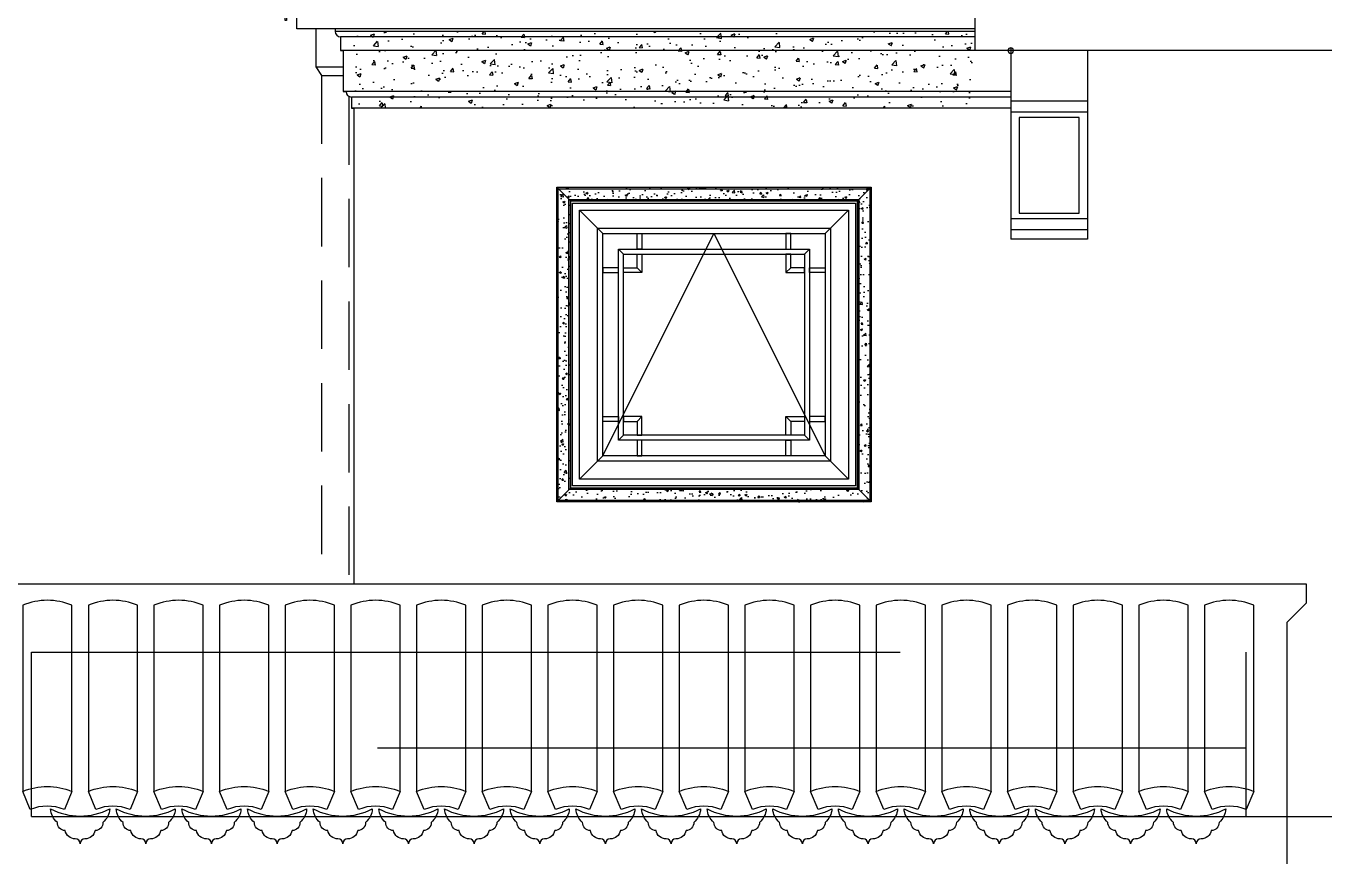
# Model space of a CAD drawing. Extents: x 296441 to 853063, y 459050 to 1117990.
# Drawn here: x 619609 to 624354, y 1002118 to 1005153 of the extents above; entities that cross this region are included whole.
import ezdxf

# ---------------------------------------------------------------- set-up
doc = ezdxf.new("R2010")
doc.units = 0
doc.header["$LTSCALE"] = 1000
for name, pattern in [('CENTER-1', [10, 6.25, -1.25, 1.25, -1.25]), ('CENTER2', [28.574999999999996, 19.05, -3.174999999999999, 3.174999999999999, -3.174999999999999]), ('E1-ELEV-N$0$B-ELEV-S-A1$0$HIDDEN2', [4.762499999999999, 3.175, -1.5875]), ('E1-ELEV-N$0$HIDDEN', [0.375, 0.25, -0.125]), ('E1-ELEV-N$0$LPC090090$0$HIDDEN2', [4.762499999999999, 3.175, -1.5875])]:
    doc.linetypes.add(name, pattern=pattern)
for name, color, linetype in [('E1-ELEV-N$0$A-ELEV-HEVY', 2, 'Continuous'), ('E1-ELEV-N$0$A-ELEV-MEDM', 4, 'Continuous'), ('E1-ELEV-N$0$A-ELEV-PFIX', 40, 'Continuous'), ('E1-ELEV-N$0$A-ELEV-THIN', 144, 'Continuous'), ('E1-ELEV-N$0$B-ELEV-S-A1$0$A-ELEV-HDDN', 161, 'E1-ELEV-N$0$B-ELEV-S-A1$0$HIDDEN2'), ('E1-ELEV-N$0$CT-01-E$0$A-ELEV-MEDM-HEVY', 2, 'Continuous'), ('E1-ELEV-N$0$CT-01-E$0$A-ELEV-THIN', 144, 'Continuous'), ('E1-ELEV-N$0$CT-01-E$0$G-XREF', 2, 'Continuous'), ('E1-ELEV-N$0$G-XREF', 2, 'Continuous'), ('E1-ELEV-N$0$LPC090090$0$A-ELEV-HDDN', 161, 'E1-ELEV-N$0$LPC090090$0$HIDDEN2'), ('G-GRID', 8, 'CENTER2'), ('G-XREF', 2, 'Continuous'), ('H1-ELEV-N$0$LPM310295$0$A-ELEV-HEVY', 2, 'Continuous'), ('H1-ELEV-N$0$LPM310295$0$A-ELEV-MEDM', 4, 'Continuous'), ('H1-ELEV-N$0$LPM310295$0$A-ELEV-THIN', 145, 'Continuous'), ('ZT1_通用--填充---PM、LM、DY、JD', 8, 'Continuous'), ('主框线', 4, 'Continuous'), ('分格线', 55, 'Continuous'), ('副框内口线', 6, 'Continuous'), ('花格栅', 6, 'Continuous'), ('铝合金花格条', 5, 'Continuous')]:
    doc.layers.add(name, color=color, linetype=linetype)
doc.layers.add('E1-ELEV-N$0$CT-01-E$0$A(750)$0$A-ANNO-NPLT', color=215, linetype='Continuous', plot=False)

# ---------------------------------------------------------------- blocks, each defined once
blk = doc.blocks.new('E1-ELEV-N$0$cdfh')
at = {"layer": 'E1-ELEV-N$0$A-ELEV-HEVY'}
for p, q in [((-656.7335614310578, 570.0000000000582), (-260.0000000000146, 570.0000000000582)), ((-656.7335614310578, 530.0000000000582), (-260.0000000000146, 530.0000000000582)), ((-656.7335614310578, 372.7569128684117), (-260.0000000001164, 372.7569128684117)), ((-656.7335614310578, 5.820766091346741e-11), (-140.0000000000146, 5.820766091346741e-11)), ((-656.7335614310578, -289.9999999998254), (-200.0000000000146, -289.9999999998254))]:
    blk.add_line(p, q, dxfattribs=at)
blk.add_lwpolyline([(-140.0000000000146, 5.820766091346741e-11), (0, 5.820766091346741e-11), (0, 125.0213311912376), (32.28701310115866, 108.2422535166261), (38.08273558376823, 30.00000000005821), (43.08273558376823, 30.00000000005821), (43.08273558376823, 113.9016275627655), (66, 158.0000000000582), (5.845869297118043, 190.0822030415875), (10.18125430739019, 198.4245348036638), (-43.15506547209225, 226.0804043189273), (-38.4093728463049, 235.2122674019192), (-91.74569262578734, 262.8681369171827), (-87, 272.0000000000582), (-140.5354164219461, 299.272759309446), (-136, 308.0000000000582), (-260.0000000000146, 372.9523809524835), (-260.0000000000146, 530.0000000000582), (-240.0000000000146, 530.0000000000582), (-240.0000000000146, 570.0000000000582), (-260.0000000000146, 570.0000000000582)], dxfattribs=at)
blk.add_lwpolyline([(-210, 1.746229827404022e-10), (-140.0000000000146, 1.746229827404022e-10), (-140.0000000000146, -9.999999999825377, -0.414213562373095), (-160.0000000000146, -29.99999999982538), (-160.0000000000146, -79.99999999982538), (-170.0000000000146, -79.99999999982538), (-170.0000000000146, -229.9999999998254), (-180.0000000000146, -229.9999999998254, -0.414213562373095), (-200.0000000000146, -249.9999999998254), (-200.0000000000146, -289.9999999998254), (-210, -289.9999999998254)], format="xyb", dxfattribs=at)
at = {"layer": 'E1-ELEV-N$0$A-ELEV-MEDM'}
blk.add_line((-656.7335614310578, -229.9999999998254), (-170.0000000000146, -229.9999999998254), dxfattribs=at)
at = {"layer": 'E1-ELEV-N$0$A-ELEV-THIN'}
for p, q in [((-656.7335614310578, -9.999999999825377), (-140.0000000000146, -9.999999999825377)), ((-656.7335614310578, -29.99999999994179), (-160, -29.99999999994179)), ((-656.7335614310578, -79.99999999982538), (-160.0000000000146, -79.99999999982538)), ((-656.7335614310578, -249.9999999998254), (-200.0000000000146, -249.9999999998254))]:
    blk.add_line(p, q, dxfattribs=at)
blk = doc.blocks.new('E1-ELEV-N$0$飞砖-E')
at = {"layer": 'E1-ELEV-N$0$A-ELEV-HEVY'}
blk.add_lwpolyline([(0, 0), (70, 0), (70, -70), (0, -140)], dxfattribs=at)
blk = doc.blocks.new('E1-ELEV-N$0$CT-01-E$0$DWD')
at = {"layer": 'E1-ELEV-N$0$CT-01-E$0$A(750)$0$A-ANNO-NPLT'}
for p, q in [((-10, 0), (10, 0)), ((0, 10), (0, -10))]:
    blk.add_line(p, q, dxfattribs=at)
blk.add_circle((0, 0), 10, dxfattribs=at)
blk = doc.blocks.new('E1-ELEV-N$0$CT-01-E')
at = {"layer": 'E1-ELEV-N$0$CT-01-E$0$A-ELEV-MEDM-HEVY'}
for p, q in [((-280, 0), (0, 0)), ((-280, 0), (-280, -690.0000000000437)), ((0, 0), (0, -690.0000000000437)), ((-280, -225.0000000000437), (0, -225.0000000000582)), ((-280, -615.0000000000728), (0, -615.0000000000728)), ((-280, -690.0000000000437), (0, -690.0000000000437))]:
    blk.add_line(p, q, dxfattribs=at)
at = {"layer": 'E1-ELEV-N$0$CT-01-E$0$A-ELEV-THIN', "ltscale": 0.1}
for p, q in [((-280, -185.0000000000728), (0, -185.0000000000873)), ((-280, -655.0000000000582), (0, -655.0000000000582))]:
    blk.add_line(p, q, dxfattribs=at)
blk.add_lwpolyline([(-250, -245.0000000000582), (-30, -245.0000000000582), (-30, -595.0000000000582), (-250, -595.0000000000582)], close=True, dxfattribs=at)
at = {"layer": 'E1-ELEV-N$0$CT-01-E$0$G-XREF'}
blk.add_blockref('E1-ELEV-N$0$CT-01-E$0$DWD', (0, 0), dxfattribs=at)
blk = doc.blocks.new('20200415103153')
at = {"color": 8}
for p, q in [((118.8000094052404, -118.8000094052404), (33.00000940542668, -33.00000940519385)), ((931.1999905947596, -118.8000094052404), (1016.999990595039, -33.00000940519385)), ((118.8000094052404, -931.1999905947596), (33.00000940542668, -1016.999990594806)), ((931.1999905947596, -931.1999905947596), (1016.999990595039, -1016.999990594806))]:
    blk.add_line(p, q, dxfattribs=at)
at = {"ltscale": 1000}
blk.add_lwpolyline([(0, -1050), (1050, -1050), (1050, 0), (0, 0)], close=True, dxfattribs=at)
blk.add_lwpolyline([(1016.999990595039, -1016.999990594806), (33.00000940542668, -1016.999990594806), (33.00000940542668, -33.00000940519385), (1016.999990595039, -33.00000940519385)], close=True)
at = {"color": 2, "ltscale": 250}
blk.add_lwpolyline([(931.1999905947596, -931.1999905947596), (118.8000094052404, -931.1999905947596), (118.8000094052404, -118.8000094052404), (931.1999905947596, -118.8000094052404)], close=True, dxfattribs=at)
at = {"ltscale": 1000}
blk.add_lwpolyline([(118.8000094052404, -931.1999905947596), (525, -118.8000094052404), (931.1999905947596, -931.1999905947596)], dxfattribs=at)
at = {"layer": '主框线'}
blk.add_lwpolyline([(1042, -1042), (8, -1042), (8, -8), (1042, -8)], close=True, dxfattribs=at)
at = {"layer": '副框内口线', "linetype": 'CENTER-1', "ltscale": 40}
blk.add_lwpolyline([(1050, -1050), (0, -1050), (0, 0), (1050, 0)], close=True, dxfattribs=at)
at = {"layer": '花格栅', "color": 6, "ltscale": 250}
blk.add_lwpolyline([(951.1999905947596, -951.1999905947596), (98.80000940524042, -951.1999905947596), (98.80000940524042, -98.80000940524042), (951.1999905947596, -98.80000940524042)], close=True, dxfattribs=at)
at = {"layer": '铝合金花格条'}
for points in [[(243.8000094075687, -118.8000094013987), (261.8000094075687, -118.8000094004674), (261.8000094103627, -175.8000094004674), (243.8000094103627, -175.8000094013987)], [(806.1999905924313, -118.8000094013987), (788.1999905924313, -118.8000094004674), (788.1999905896373, -175.8000094004674), (806.1999905896373, -175.8000094013987)], [(874.1999905915, -874.1999905947596), (175.8000094103627, -874.1999905947596), (175.8000094103627, -175.8000094055897), (874.1999905915, -175.8000094055897)], [(856.1999905915, -856.1999905947596), (193.8000094103627, -856.1999905947596), (193.8000094103627, -193.8000094055897), (856.1999905915, -193.8000094055897)], [(118.8000094061717, -243.8000094027957), (118.8000094052404, -261.8000094027957), (175.8000094052404, -261.8000094055897), (175.8000094061717, -243.8000094055897)], [(931.1999905938283, -243.8000094027957), (931.1999905947596, -261.8000094027957), (874.1999905947596, -261.8000094055897), (874.1999905938283, -243.8000094055897)], [(118.8000094061717, -806.1999905970879), (118.8000094052404, -788.1999905970879), (175.8000094052404, -788.1999905942939), (175.8000094061717, -806.1999905942939)], [(931.1999905938283, -806.1999905970879), (931.1999905947596, -788.1999905970879), (874.1999905947596, -788.1999905942939), (874.1999905938283, -806.1999905942939)], [(243.8000094075687, -931.1999905989505), (261.8000094075687, -931.1999905998819), (261.8000094103627, -874.1999905998819), (243.8000094103627, -874.1999905989505)], [(806.1999905924313, -931.1999905989505), (788.1999905924313, -931.1999905998819), (788.1999905896373, -874.1999905998819), (806.1999905896373, -874.1999905989505)]]:
    blk.add_lwpolyline(points, close=True, dxfattribs=at)
for points in [[(193.8000094103627, -193.8000094055897), (175.8000094103627, -175.8000094055897)], [(856.1999905915, -193.8000094055897), (874.1999905915, -175.8000094055897)], [(261.8000094094314, -261.8000094055897), (243.8000094094314, -243.8000094055897), (243.8000094094314, -193.8000094055897), (261.8000094094314, -193.8000094055897), (261.8000094094314, -261.8000094055897), (193.8000094094314, -261.8000094055897), (193.8000094094314, -243.8000094055897), (243.8000094094314, -243.8000094055897)], [(788.1999905905686, -261.8000094055897), (806.1999905905686, -243.8000094055897), (806.1999905905686, -193.8000094055897), (788.1999905905686, -193.8000094055897), (788.1999905905686, -261.8000094055897), (856.1999905905686, -261.8000094055897), (856.1999905905686, -243.8000094055897), (806.1999905905686, -243.8000094055897)], [(261.8000094094314, -788.1999905947596), (243.8000094094314, -806.1999905947596), (243.8000094094314, -856.1999905947596), (261.8000094094314, -856.1999905947596), (261.8000094094314, -788.1999905947596), (193.8000094094314, -788.1999905947596), (193.8000094094314, -806.1999905947596), (243.8000094094314, -806.1999905947596)], [(788.1999905905686, -788.1999905947596), (806.1999905905686, -806.1999905947596), (806.1999905905686, -856.1999905947596), (788.1999905905686, -856.1999905947596), (788.1999905905686, -788.1999905947596), (856.1999905905686, -788.1999905947596), (856.1999905905686, -806.1999905947596), (806.1999905905686, -806.1999905947596)]]:
    blk.add_lwpolyline(points, dxfattribs=at)
at = {"layer": '铝合金花格条', "elevation": -0.06302419923047158}
for points in [[(193.8000094103627, -856.1999905947596), (175.8000094103627, -874.1999905947596)], [(856.1999905915, -856.1999905947596), (874.1999905915, -874.1999905947596)]]:
    blk.add_lwpolyline(points, dxfattribs=at)
blk = doc.blocks.new('*U2413')
at = {"layer": 'ZT1_通用--填充---PM、LM、DY、JD', "ltscale": 1000}
h = blk.add_hatch(dxfattribs=at)
h.set_pattern_fill('混凝土', color=256, scale=10)
h.set_pattern_definition([(49.99999999999999, (349.9999981342349, -1100.000001866257), (71.72601826007535, -6.275213498259511), [7.5, -82.5]), (355, (349.9999981342349, -1100.000001866257), (-13.8751333613, 75.21921337000119), [6, -66]), (100.4514, (355.9771661342326, -1100.52293586625), (57.85093817140216, 68.94395420609536), [6.374019000000001, -70.1142112]), (46.18420000000002, (349.9999981342349, -1080.000001866257), (106.7241048625644, -16.55190143290181), [11.24999999999999, -123.7499999999999]), (96.6356, (358.8936726342305, -1081.379332566259), (93.46627055487033, 97.41178709004417), [9.561028799999999, -105.1713]), (351.1842, (349.9999981342349, -1080.000001866257), (93.46619451336272, 97.41186009253246), [9, -99]), (21, (359.9999981342349, -1085.000001866257), (59.69070521184616, -40.26188906653388), [7.5, -82.5]), (326.0000000000001, (359.9999981342349, -1085.000001866257), (24.33153319215817, 72.5150045046853), [6, -66]), (71.4514, (364.9742214342347, -1088.355162466254), (84.02226285814899, 32.25304967099524), [6.374019000000001, -70.1142112]), (37.50000000000001, (349.9999981342349, -1100.000001866257), (1.215985531729067, 33.28938538313115), [0, -65.19999999999999, 0, -67, 0, -66.25]), (7.499999999999999, (349.9999981342349, -1100.000001866257), (26.30695374421486, 39.44117118823603), [0, -38.2, 0, -63.7, 0, -25.25]), (327.5, (327.699998134232, -1100.000001866257), (53.3822436172409, -2.255487173437976), [0, -25, 0, -78, 0, -103.5]), (317.5, (317.699998134232, -1100.000001866257), (58.31861693423862, 10.01049823323177), [0, -32.5, 0, -51.8, 0, -73.5])])
h.paths.add_polyline_path([(-49.99999999980209, -1100.000001865543), (-50, 50), (1099.999998134503, 49.99999999928598), (1099.999998134468, -1100.000001866257), (724.9999981337693, -1100.000001866024)])
edge = h.paths.add_edge_path(flags=16)
edge.add_line((1049.999998134468, -1050.000001866257), (724.9999981337693, -1050.000001866024))
edge.add_line((724.9999981337693, -1050.000001866024), (-2.677325028344058e-10, -1050.000001866009))
edge.add_line((-2.677538191164786e-10, -1049.999999999522), (0, 0))
edge.add_line((0, 0), (1049.999998134503, -7.140172897379671e-10))
edge.add_line((1049.999998134503, -7.140172897379671e-10), (1049.999998135632, -1050.00000000012))
at = {"layer": 'H1-ELEV-N$0$LPM310295$0$A-ELEV-HEVY', "extrusion": (0, 0, -1)}
blk.add_lwpolyline([(-1049.999998134468, -1050.000000000236), (-1049.999998134468, -1050.000001866257), (-724.9999981337693, -1050.000001866024), (2.677538191164786e-10, -1050.000001866009), (2.677538191164786e-10, -1049.999999999522), (0, 0), (-1049.999998134503, -7.140172897379671e-10), (-1049.999998135632, -1050.00000000012)], dxfattribs=at)
at = {"layer": 'H1-ELEV-N$0$LPM310295$0$A-ELEV-MEDM', "extrusion": (0, 0, -1)}
blk.add_lwpolyline([(49.99999999980209, -1100.000001865543), (50, 50), (-1099.999998134503, 49.99999999928598), (-1099.999998134468, -1100.000001866257), (-724.9999981337693, -1100.000001866024), (50.00000000026775, -1100.000001866009)], dxfattribs=at)
at = {"layer": 'H1-ELEV-N$0$LPM310295$0$A-ELEV-THIN', "extrusion": (0, 0, -1)}
for points in [[(44.99999999980209, -1095.000001678944), (45, 45), (-1094.999998134503, 44.99999999928598), (-1094.999998134468, -1095.000001679658), (-1094.999998134468, -1095.000001866257), (-724.9999981337693, -1095.000001866024), (45.00000000026775, -1095.000001866009), (45.00000000026775, -1095.00000167941)], [(4.999999999802093, -1055.000000186121), (5, 5), (-1054.999998134503, 4.999999999285983), (-1054.999998134468, -1055.000000186835), (-1054.999998134468, -1055.000001866257), (-724.9999981337693, -1055.000001866024), (5.000000000267754, -1055.000001866009), (5.000000000267754, -1055.000000186587)]]:
    blk.add_lwpolyline(points, dxfattribs=at)
at = {"layer": '分格线', "ltscale": 1000}
for points in [[(-4.656612873077393e-10, -1.86555553227663e-06), (-50, 50)], [(1049.999998134503, -1.866153134244541e-06), (1099.999999999942, 49.99999999928598)], [(-7.334151064242178e-10, -1050.000000000453), (-50.00000000026775, -1100.000001866009)], [(1049.999998134933, -1050.000000000702), (1099.999998134468, -1100.000001866257)]]:
    blk.add_lwpolyline(points, dxfattribs=at)
blk = doc.blocks.new('E1-ELEV-N$0$vbfgj')
at = {"layer": 'E1-ELEV-N$0$LPC090090$0$A-ELEV-HDDN'}
blk.add_lwpolyline([(-1050, 1050), (0, 1050), (0, 0), (-1049.999999999884, 0)], close=True, dxfattribs=at)
at = {"ltscale": 1000}
blk.add_blockref('20200415103153', (-1050, 1050), dxfattribs=at)
at = {"layer": '分格线', "ltscale": 1000}
blk.add_blockref('*U2413', (-1050, 1050), dxfattribs=at)
blk = doc.blocks.new('E1-ELEV-N')
at = {"layer": 'ZT1_通用--填充---PM、LM、DY、JD', "ltscale": 1000}
h = blk.add_hatch(dxfattribs=at)
h.set_pattern_fill('混凝土', color=256, scale=20)
h.set_pattern_definition([(49.99999999999999, (-6744.999999999185, 9490.00000006333), (143.4520365201507, -12.55042699651902), [15, -165]), (355, (-6744.999999999185, 9490.00000006333), (-27.7502667226, 150.4384267400024), [12, -132]), (100.4514, (-6733.045663999161, 9488.954132063314), (115.7018763428043, 137.8879084121907), [12.748038, -140.2284224]), (46.18420000000002, (-6744.999999999185, 9530.00000006333), (213.4482097251289, -33.10380286580362), [22.49999999999994, -247.4999999999995]), (96.6356, (-6727.212650999194, 9527.241338663269), (186.9325411097407, 194.8235741800883), [19.1220576, -210.3426]), (351.1842, (-6744.999999999185, 9530.00000006333), (186.9323890267254, 194.8237201850649), [18, -198]), (21, (-6724.999999999185, 9520.00000006333), (119.3814104236923, -80.52377813306776), [15, -165]), (326.0000000000001, (-6724.999999999185, 9520.00000006333), (48.66306638431634, 145.0300090093706), [12, -132]), (71.4514, (-6715.051553399186, 9513.28967886325), (168.044525716298, 64.50609934199048), [12.748038, -140.2284224]), (37.50000000000001, (-6744.999999999185, 9490.00000006333), (2.431971063458134, 66.5787707662623), [0, -130.4, 0, -134, 0, -132.5]), (7.499999999999999, (-6744.999999999185, 9490.00000006333), (52.61390748842972, 78.88234237647205), [0, -76.39999999999999, 0, -127.4, 0, -50.5]), (327.5, (-6789.599999999162, 9490.00000006333), (106.7644872344818, -4.510974346875951), [0, -50, 0, -156, 0, -207]), (317.5, (-6809.599999999162, 9490.00000006333), (116.6372338684772, 20.02099646646354), [0, -65, 0, -103.6, 0, -147])])
h.paths.add_polyline_path([(-6744.999999999185, 9490.00000006333), (-4470.000000005588, 9490.00000006333), (-4470.000000005588, 9769.99999998603), (-6744.999999999185, 9769.99999998603)])
at = {"layer": 'E1-ELEV-N$0$A-ELEV-HEVY'}
for p, q in [((-4470.000000005588, 9699.99999999348), (-4470.000000005588, 11309.99999999348)), ((-4470.000000005588, 9780.000000055414), (-6600, 9780.000000064727)), ((269.9999999944121, 9699.99999999348), (-4470.000000005588, 9699.99999999348)), ((-6740, 7750.000018869294), (-6740, 9490.000000063563)), ((-4340.00003379304, 9489.9999999844), (-6600, 9489.999999994412)), ((-8070, 7750.000018869294), (-3330.000000005588, 7750.000018869294)), ((-3330.000000005588, 6699.999999993481), (-3330.000000005588, 7610.000018869294))]:
    blk.add_line(p, q, dxfattribs=at)
at = {"layer": 'E1-ELEV-N$0$A-ELEV-MEDM'}
blk.add_line((-4340.00003379304, 9549.999999966705), (-6600, 9549.999999976717), dxfattribs=at)
at = {"layer": 'E1-ELEV-N$0$A-ELEV-PFIX', "linetype": 'E1-ELEV-N$0$HIDDEN'}
for p, q in [((-6880.000034045195, 9780.000000063563), (-6880.000034045195, 9640.000000063563)), ((-6740.000034045195, 9780.000000063563), (-6880.000034045195, 9780.000000063563)), ((-6880.000034045195, 9640.000000063563), (-6860.000034045195, 9609.218219733099)), ((-6880.000034045195, 9640.000000063563), (-6780, 9640.000000063563)), ((-6860.000034045195, 9609.218219733099), (-6860.000034031924, 7750.000018869294)), ((-6860.000034045195, 9609.218219733099), (-6780, 9609.218219733099)), ((-6760.000034044497, 9532.67951164348), (-6760.000034031924, 7750.000018869294))]:
    blk.add_line(p, q, dxfattribs=at)
at = {"layer": 'E1-ELEV-N$0$A-ELEV-THIN'}
for p, q in [((-4470.000000005588, 9769.99999998603), (-6600, 9769.999999995343)), ((-4470.000000005588, 9749.999999983702), (-6600, 9749.999999993248)), ((-4470.000000005588, 9699.999999974621), (-6600, 9699.999999984168)), ((-4340.00003379304, 9530.000000015367), (-6600, 9530.000000025611))]:
    blk.add_line(p, q, dxfattribs=at)
for points in [[(-7771.999999973923, 6991.500006454298), (-7772.000000844477, 7672.000016857171, 0.199999999910216), (-7952.00000080443, 7672.000016830163), (-7952.000000005821, 6991.500006536953)], [(-7531.99999994575, 6991.500006738817), (-7532.000000816304, 7672.00001714169, 0.199999999910216), (-7712.000000776257, 7672.000017114682), (-7711.999999977881, 6991.500006821472)], [(-7291.999999938998, 6991.500006890157), (-7292.000000809785, 7672.00001729303, 0.199999999910216), (-7472.000000769738, 7672.000017266022), (-7471.999999971129, 6991.500006972812)], [(-7051.999999932013, 6991.500006994465), (-7052.0000008028, 7672.000017397339, 0.199999999910216), (-7232.000000762753, 7672.00001737033), (-7231.999999964144, 6991.50000707712)], [(-6811.999999904074, 6991.500007145805), (-6812.00000077486, 7672.000017548678, 0.199999999910216), (-6992.000000734814, 7672.00001752167), (-6991.999999936204, 6991.50000722846)], [(-6571.999999897322, 6991.500007297145), (-6572.000000767875, 7672.000017700018, 0.199999999910216), (-6752.000000727829, 7672.00001767301), (-6751.999999929219, 6991.5000073798)], [(-6331.99999989057, 6991.500007401453), (-6332.000000761123, 7672.000017804326, 0.199999999910216), (-6512.000000721077, 7672.000017777318), (-6511.999999922467, 6991.500007484108)], [(-6091.999999862397, 6991.500008491799), (-6092.000000733184, 7672.000018894672, 0.199999999910216), (-6272.000000693137, 7672.000018867664), (-6271.999999894528, 6991.500008574454)], [(-5851.999999855645, 6991.500008596107), (-5852.000000726432, 7672.000018998981, 0.199999999910216), (-6032.000000686385, 7672.000018971972), (-6031.999999887776, 6991.500008678762)], [(-5611.999999827472, 6991.500008880859), (-5612.000000698259, 7672.0000192835, 0.199999999910216), (-5792.000000658212, 7672.000019256491), (-5791.999999859603, 6991.500008963281)], [(-5371.99999982072, 6991.500009032199), (-5372.000000691507, 7672.000019434839, 0.199999999910216), (-5552.00000065146, 7672.000019407831), (-5551.999999852851, 6991.500009114621)], [(-5131.999999813968, 6991.500009136274), (-5132.000000684522, 7672.000019539148, 0.199999999910216), (-5312.000000644475, 7672.000019512139), (-5311.999999845866, 6991.500009218929)], [(-4891.999999785796, 6991.500009287614), (-4892.000000656582, 7672.000019690488, 0.199999999910216), (-5072.000000616536, 7672.000019663479), (-5071.999999817926, 6991.500009370269)], [(-4651.999999779044, 6991.500009438954), (-4652.00000064983, 7672.000019841827, 0.199999999910216), (-4832.000000609783, 7672.000019814819), (-4831.999999811174, 6991.500009521609)], [(-4411.999999772292, 6991.500009543262), (-4412.000000643078, 7672.000019946136, 0.199999999910216), (-4592.000000603031, 7672.000019919127), (-4591.999999804422, 6991.500009625917)], [(-4171.999999744119, 6991.500009694602), (-4172.000000614906, 7672.000020097475, 0.199999999910216), (-4352.000000574859, 7672.000020070467), (-4351.99999977625, 6991.500009777257)], [(-3931.999999737367, 6991.500009845942), (-3932.000000608154, 7672.000020248815, 0.199999999910216), (-4112.000000568107, 7672.000020221807), (-4111.999999769498, 6991.500009928597)], [(-3691.999999730615, 6991.500009997515), (-3692.000000601169, 7672.000020400388, 0.199999999910216), (-3872.000000561122, 7672.00002037338), (-3871.999999762513, 6991.50001008017)], [(-3451.999999702442, 6991.500010148855), (-3452.000000573229, 7672.000020551728, 0.199999999910216), (-3632.000000533182, 7672.00002052472), (-3631.999999734573, 6991.50001023151)], [(-7799.692267090082, 6925.038370945957, 0.1999999998863418), (-7924.307651767507, 6925.038370986003), (-7951.999999933876, 6991.500006364193, -0.1999999999128089), (-7771.999999886379, 6991.500006417744), (-7799.692347978242, 6925.038370986003)], [(-7559.692267062142, 6925.038371230476, 0.1999999998863418), (-7684.307651739568, 6925.038371270522), (-7711.999999905936, 6991.500006648712, -0.1999999999128089), (-7531.999999858439, 6991.500006702263), (-7559.692347950302, 6925.038371270522)], [(-7319.69226705539, 6925.038371381816, 0.1999999998863418), (-7444.307651732815, 6925.038371421862), (-7471.999999899184, 6991.500006800052, -0.1999999999128089), (-7291.999999851687, 6991.500006853603), (-7319.69234794355, 6925.038371421862)], [(-7079.692267048638, 6925.038371486124, 0.1999999998863418), (-7204.307651726063, 6925.038371526171), (-7231.999999892432, 6991.50000690436, -0.1999999999128089), (-7051.999999844935, 6991.500006957911), (-7079.692347936798, 6925.038371526171)], [(-6839.692267020466, 6925.038371637464, 0.1999999998863418), (-6964.307651697891, 6925.03837167751), (-6991.99999986426, 6991.5000070557, -0.1999999999128089), (-6811.999999816762, 6991.500007109251), (-6839.692347908625, 6925.03837167751)], [(-6599.692267013714, 6925.038371788803, 0.1999999998863418), (-6724.307651691139, 6925.03837182885), (-6751.999999857508, 6991.50000720704, -0.1999999999128089), (-6571.99999981001, 6991.500007260591), (-6599.692347901873, 6925.03837182885)], [(-6359.692267006729, 6925.038371893112, 0.1999999998863418), (-6484.307651684154, 6925.038371933158), (-6511.999999850523, 6991.500007311348, -0.1999999999128089), (-6331.999999803025, 6991.500007364899), (-6359.692347894888, 6925.038371933158)], [(-6119.692266978789, 6925.03837298369, 0.1999999998863418), (-6244.307651656214, 6925.038373023737), (-6271.999999822583, 6991.500008401927, -0.1999999999128089), (-6091.999999775086, 6991.500008455478), (-6119.692347866949, 6925.038373023737)], [(-5879.692266972037, 6925.038373087998, 0.1999999998863418), (-6004.307651649462, 6925.038373128045), (-6031.999999815831, 6991.500008506235, -0.1999999999128089), (-5851.999999768334, 6991.500008559786), (-5879.692347860197, 6925.038373128045)], [(-5639.692266943865, 6925.038373372518, 0.1999999998863418), (-5764.30765162129, 6925.038373412564), (-5791.999999787658, 6991.500008790754, -0.1999999999128089), (-5611.999999740161, 6991.500008844305), (-5639.692347832024, 6925.038373412564)], [(-5399.692266937112, 6925.038373523857, 0.1999999998863418), (-5524.307651614537, 6925.038373563904), (-5551.999999780906, 6991.500008942094, -0.1999999999128089), (-5371.999999733409, 6991.500008995645), (-5399.692347825272, 6925.038373563904)], [(-5159.69226693036, 6925.038373628166, 0.1999999998863418), (-5284.307651607785, 6925.038373668212), (-5311.999999774154, 6991.500009046402, -0.1999999999128089), (-5131.999999726657, 6991.500009099953), (-5159.69234781852, 6925.038373668212)], [(-4919.692266902188, 6925.038373779505, 0.1999999998863418), (-5044.307651579613, 6925.038373819552), (-5071.999999745982, 6991.500009197742, -0.1999999999128089), (-4891.999999698484, 6991.500009251293), (-4919.692347790347, 6925.038373819552)], [(-4679.692266895436, 6925.038373930845, 0.1999999998863418), (-4804.307651572861, 6925.038373970892), (-4831.99999973923, 6991.500009349082, -0.1999999999128089), (-4651.999999691732, 6991.500009402633), (-4679.692347783595, 6925.038373970892)], [(-4439.692266888684, 6925.038374035154, 0.1999999998863418), (-4564.307651566109, 6925.0383740752), (-4591.999999732478, 6991.50000945339, -0.1999999999128089), (-4411.99999968498, 6991.500009506941), (-4439.692347776843, 6925.0383740752)], [(-4199.692266860511, 6925.038374186493, 0.1999999998863418), (-4324.307651537936, 6925.03837422654), (-4351.999999704305, 6991.50000960473, -0.1999999999128089), (-4171.999999656808, 6991.500009658281), (-4199.692347748671, 6925.03837422654)], [(-3959.692266853759, 6925.038374337833, 0.1999999998863418), (-4084.307651531184, 6925.03837437788), (-4111.999999697553, 6991.50000975607, -0.1999999999128089), (-3931.999999650056, 6991.500009809621), (-3959.692347741919, 6925.03837437788)], [(-3719.692266847007, 6925.038374489173, 0.1999999998863418), (-3844.307651524432, 6925.03837452922), (-3871.999999690801, 6991.50000990741, -0.1999999999128089), (-3691.999999643303, 6991.500009960961), (-3719.692347735167, 6925.03837452922)], [(-3479.692266818834, 6925.038374640513, 0.1999999998863418), (-3604.307651496259, 6925.03837468056), (-3631.999999662628, 6991.500010058749, -0.1999999999128089), (-3451.999999615131, 6991.500010112301), (-3479.692347706994, 6925.03837468056)], [(-7742.000001359731, 6800.000005844515, 0.4086840473709477), (-7759.659537538886, 6817.996785704978, -0.3710916077769059), (-7796.840810954571, 6848.210920460522, -0.424353686270066), (-7825.127904408611, 6878.18123656977, -0.213335491750496), (-7850.000008084811, 6927.560540986247, 0.2445723906024019), (-7634.000407767482, 6927.560540972743, -0.213335491750496), (-7658.872511410154, 6878.181236583274, -0.424353686270066), (-7687.159604817629, 6848.210920474026, -0.3710916077769059), (-7724.340878226794, 6817.996785637923, 0.4086840473709477), (-7742.000414412469, 6800.000005817506)], [(-7502.000001352979, 6800.000006129034, 0.4086840473709477), (-7519.659537532134, 6817.996785989497, -0.3710916077769059), (-7556.840810947819, 6848.210920745041, -0.424353686270066), (-7585.127904401859, 6878.181236854289, -0.213335491750496), (-7610.000008078059, 6927.560541270766, 0.2445723906024019), (-7394.00040776073, 6927.560541257262, -0.213335491750496), (-7418.872511403402, 6878.181236867793, -0.424353686270066), (-7447.159604810877, 6848.210920758545, -0.3710916077769059), (-7484.340878220042, 6817.996785922442, 0.4086840473709477), (-7502.000414405717, 6800.000006102026)], [(-7262.000001346227, 6800.000006233342, 0.4086840473709477), (-7279.659537525382, 6817.996786093805, -0.3710916077769059), (-7316.840810941067, 6848.210920849349, -0.424353686270066), (-7345.127904395107, 6878.181236958597, -0.213335491750496), (-7370.000008071307, 6927.560541375075, 0.2445723906024019), (-7154.000407753978, 6927.56054136157, -0.213335491750496), (-7178.87251139665, 6878.181236972101, -0.424353686270066), (-7207.159604804125, 6848.210920862854, -0.3710916077769059), (-7244.34087821329, 6817.99678602675, 0.4086840473709477), (-7262.000414398964, 6800.000006206334)], [(-7022.000001318054, 6800.000006384682, 0.4086840473709477), (-7039.659537497209, 6817.996786245145, -0.3710916077769059), (-7076.840810912894, 6848.210921000689, -0.424353686270066), (-7105.127904366935, 6878.181237109937, -0.213335491750496), (-7130.000008043135, 6927.560541526414, 0.2445723906024019), (-6914.000407725805, 6927.56054151291, -0.213335491750496), (-6938.872511368478, 6878.181237123441, -0.424353686270066), (-6967.159604775952, 6848.210921014193, -0.3710916077769059), (-7004.340878185118, 6817.99678617809, 0.4086840473709477), (-7022.000414370792, 6800.000006357674)], [(-6782.000001311302, 6800.000006536022, 0.4086840473709477), (-6799.659537490457, 6817.996786396485, -0.3710916077769059), (-6836.840810906142, 6848.210921152029, -0.424353686270066), (-6865.127904360183, 6878.181237261277, -0.213335491750496), (-6890.000008036382, 6927.560541677754, 0.2445723906024019), (-6674.000407719053, 6927.56054166425, -0.213335491750496), (-6698.872511361726, 6878.181237274781, -0.424353686270066), (-6727.1596047692, 6848.210921165533, -0.3710916077769059), (-6764.340878178366, 6817.99678632943, 0.4086840473709477), (-6782.00041436404, 6800.000006509013)], [(-6542.000001304317, 6800.00000664033, 0.4086840473709477), (-6559.659537483472, 6817.996786500793, -0.3710916077769059), (-6596.840810899157, 6848.210921256337, -0.424353686270066), (-6625.127904353198, 6878.181237365585, -0.213335491750496), (-6650.000008029398, 6927.560541782063, 0.2445723906024019), (-6434.000407712068, 6927.560541768558, -0.213335491750496), (-6458.872511354741, 6878.181237379089, -0.424353686270066), (-6487.159604762215, 6848.210921269841, -0.3710916077769059), (-6524.340878171381, 6817.996786433738, 0.4086840473709477), (-6542.000414357055, 6800.000006613322)], [(-6302.000001276378, 6800.000007730909, 0.4086840473709477), (-6319.659537455533, 6817.996787591372, -0.3710916077769059), (-6356.840810871217, 6848.210922346916, -0.424353686270066), (-6385.127904325258, 6878.181238456164, -0.213335491750496), (-6410.000008001458, 6927.560542872641, 0.2445723906024019), (-6194.000407684129, 6927.560542859137, -0.213335491750496), (-6218.872511326801, 6878.181238469668, -0.424353686270066), (-6247.159604734275, 6848.21092236042, -0.3710916077769059), (-6284.340878143441, 6817.996787524316, 0.4086840473709477), (-6302.000414329115, 6800.0000077039)], [(-6062.000001269625, 6800.000007835217, 0.4086840473709477), (-6079.659537448781, 6817.99678769568, -0.3710916077769059), (-6116.840810864465, 6848.210922451224, -0.424353686270066), (-6145.127904318506, 6878.181238560472, -0.213335491750496), (-6170.000007994706, 6927.560542976949, 0.2445723906024019), (-5954.000407677377, 6927.560542963445, -0.213335491750496), (-5978.872511320049, 6878.181238573976, -0.424353686270066), (-6007.159604727523, 6848.210922464728, -0.3710916077769059), (-6044.340878136689, 6817.996787628625, 0.4086840473709477), (-6062.000414322363, 6800.000007808208)], [(-5822.000001241453, 6800.000007986557, 0.4086840473709477), (-5839.659537420608, 6817.99678784702, -0.3710916077769059), (-5876.840810836293, 6848.210922602564, -0.424353686270066), (-5905.127904290333, 6878.181238711812, -0.213335491750496), (-5930.000007966533, 6927.560543128289, 0.2445723906024019), (-5714.000407649204, 6927.560543114785, -0.213335491750496), (-5738.872511291876, 6878.181238725316, -0.424353686270066), (-5767.159604699351, 6848.210922616068, -0.3710916077769059), (-5804.340878108516, 6817.996787779965, 0.4086840473709477), (-5822.000414294191, 6800.000007959548)], [(-5582.000001234701, 6800.000008271076, 0.4086840473709477), (-5599.659537413856, 6817.996788131539, -0.3710916077769059), (-5636.840810829541, 6848.210922887083, -0.424353686270066), (-5665.127904283581, 6878.181238996331, -0.213335491750496), (-5690.000007959781, 6927.560543412808, 0.2445723906024019), (-5474.000407642452, 6927.560543399304, -0.213335491750496), (-5498.872511285124, 6878.181239009835, -0.424353686270066), (-5527.159604692599, 6848.210922900587, -0.3710916077769059), (-5564.340878101764, 6817.996788064484, 0.4086840473709477), (-5582.000414287439, 6800.000008244067)], [(-5342.000001227949, 6800.000008375384, 0.4086840473709477), (-5359.659537407104, 6817.996788235847, -0.3710916077769059), (-5396.840810822789, 6848.210922991391, -0.424353686270066), (-5425.127904276829, 6878.181239100639, -0.213335491750496), (-5450.000007953029, 6927.560543517116, 0.2445723906024019), (-5234.0004076357, 6927.560543503612, -0.213335491750496), (-5258.872511278372, 6878.181239114143, -0.424353686270066), (-5287.159604685847, 6848.210923004895, -0.3710916077769059), (-5324.340878095012, 6817.996788168792, 0.4086840473709477), (-5342.000414280687, 6800.000008348376)], [(-5102.000001199776, 6800.000008526724, 0.4086840473709477), (-5119.659537378931, 6817.996788387187, -0.3710916077769059), (-5156.840810794616, 6848.210923142731, -0.424353686270066), (-5185.127904248657, 6878.181239251979, -0.213335491750496), (-5210.000007924857, 6927.560543668456, 0.2445723906024019), (-4994.000407607527, 6927.560543654952, -0.213335491750496), (-5018.8725112502, 6878.181239265483, -0.424353686270066), (-5047.159604657674, 6848.210923156235, -0.3710916077769059), (-5084.34087806684, 6817.996788320132, 0.4086840473709477), (-5102.000414252514, 6800.000008499715)], [(-4862.000001193024, 6800.000008678064, 0.4086840473709477), (-4879.659537372179, 6817.996788538527, -0.3710916077769059), (-4916.840810787864, 6848.210923294071, -0.424353686270066), (-4945.127904241905, 6878.181239403319, -0.213335491750496), (-4970.000007918105, 6927.560543819796, 0.2445723906024019), (-4754.000407600775, 6927.560543806292, -0.213335491750496), (-4778.872511243448, 6878.181239416823, -0.424353686270066), (-4807.159604650922, 6848.210923307575, -0.3710916077769059), (-4844.340878060088, 6817.996788471472, 0.4086840473709477), (-4862.000414245762, 6800.000008651055)], [(-4622.000001186272, 6800.000008782372, 0.4086840473709477), (-4639.659537365427, 6817.996788642835, -0.3710916077769059), (-4676.840810781112, 6848.210923398379, -0.424353686270066), (-4705.127904235153, 6878.181239507627, -0.213335491750496), (-4730.000007911352, 6927.560543924104, 0.2445723906024019), (-4514.000407594023, 6927.5605439106, -0.213335491750496), (-4538.872511236696, 6878.181239521131, -0.424353686270066), (-4567.15960464417, 6848.210923411883, -0.3710916077769059), (-4604.340878053335, 6817.99678857578, 0.4086840473709477), (-4622.00041423901, 6800.000008755364)], [(-4382.0000011581, 6800.000008933712, 0.4086840473709477), (-4399.659537337255, 6817.996788794175, -0.3710916077769059), (-4436.840810752939, 6848.210923549719, -0.424353686270066), (-4465.12790420698, 6878.181239658967, -0.213335491750496), (-4490.00000788318, 6927.560544075444, 0.2445723906024019), (-4274.000407565851, 6927.56054406194, -0.213335491750496), (-4298.872511208523, 6878.181239672471, -0.424353686270066), (-4327.159604615998, 6848.210923563223, -0.3710916077769059), (-4364.340878025163, 6817.99678872712, 0.4086840473709477), (-4382.000414210837, 6800.000008906703)], [(-4142.000001151348, 6800.000009085052, 0.4086840473709477), (-4159.659537330503, 6817.996788945515, -0.3710916077769059), (-4196.840810746187, 6848.210923701059, -0.424353686270066), (-4225.127904200228, 6878.181239810307, -0.213335491750496), (-4250.000007876428, 6927.560544226784, 0.2445723906024019), (-4034.000407559099, 6927.56054421328, -0.213335491750496), (-4058.872511201771, 6878.181239823811, -0.424353686270066), (-4087.159604609245, 6848.210923714563, -0.3710916077769059), (-4124.340878018411, 6817.996788878459, 0.4086840473709477), (-4142.000414204085, 6800.000009058043)], [(-3902.000001144595, 6800.000009236392, 0.4086840473709477), (-3919.659537323751, 6817.996789096855, -0.3710916077769059), (-3956.840810739435, 6848.210923852399, -0.424353686270066), (-3985.127904193476, 6878.181239961646, -0.213335491750496), (-4010.000007869676, 6927.560544378124, 0.2445723906024019), (-3794.000407552347, 6927.56054436462, -0.213335491750496), (-3818.872511195019, 6878.181239975151, -0.424353686270066), (-3847.159604602493, 6848.210923865903, -0.3710916077769059), (-3884.340878011659, 6817.996789029799, 0.4086840473709477), (-3902.000414197333, 6800.000009209383)], [(-3662.000001116423, 6800.000009387732, 0.4086840473709477), (-3679.659537295578, 6817.996789248195, -0.3710916077769059), (-3716.840810711263, 6848.210924003739, -0.424353686270066), (-3745.127904165303, 6878.181240112986, -0.213335491750496), (-3770.000007841503, 6927.560544529464, 0.2445723906024019), (-3554.000407524174, 6927.56054451596, -0.213335491750496), (-3578.872511166846, 6878.181240126491, -0.424353686270066), (-3607.159604574321, 6848.210924017243, -0.3710916077769059), (-3644.340877983486, 6817.996789181139, 0.4086840473709477), (-3662.000414169161, 6800.000009360723)]]:
    blk.add_lwpolyline(points, format="xyb", dxfattribs=at)
at = {"layer": 'E1-ELEV-N$0$B-ELEV-S-A1$0$A-ELEV-HDDN'}
for p, q in [((-7920, 6899.999999993481), (-7920, 7500.000018869294)), ((-7920, 7500.000018869294), (-3480.000000005588, 7500.000018869294)), ((-3480.000000005588, 6899.999999993481), (-3480.000000005588, 7500.000018869294)), ((-3480.000000005588, 7149.999999993714), (-7920, 7149.999999993714)), ((-7920, 6899.999999993481), (-3480.000000005588, 6899.999999993481))]:
    blk.add_line(p, q, dxfattribs=at)
blk.add_blockref('E1-ELEV-N$0$vbfgj', (-4900, 8099.999999993481))
at = {"layer": 'E1-ELEV-N$0$A-ELEV-HEVY', "xscale": -1}
blk.add_blockref('E1-ELEV-N$0$cdfh', (-6950, 9780.00000006333), dxfattribs=at)
at = {"layer": 'E1-ELEV-N$0$A-ELEV-HEVY'}
blk.add_blockref('E1-ELEV-N$0$飞砖-E', (-3330.000000005588, 7750.000018869294), dxfattribs=at)
at = {"layer": 'E1-ELEV-N$0$G-XREF', "xscale": -1}
blk.add_blockref('E1-ELEV-N$0$CT-01-E', (-4340.00003379304, 9699.999999981374), dxfattribs=at)
blk = doc.blocks.new('fewerr')
at = {"layer": 'E1-ELEV-N$0$A-ELEV-HEVY', "color": 169}
for p, q in [((5917087.857988203, 575598.9373236762), (5917087.857988203, 575723.9586548673)), ((5917227.857988203, 575598.9373236762), (5917087.857988203, 575598.9373236762)), ((5917227.857988203, 575598.9373236762), (5917227.857988203, 575588.9373236762)), ((5917247.857988203, 575568.9373236762), (5917247.857988203, 575518.9373236762)), ((5917247.857988203, 575518.9373236762), (5917257.857988203, 575518.9373236762)), ((5917257.857988203, 575518.9373236762), (5917257.857988203, 575368.9373236762)), ((5917257.857988203, 575368.9373236762), (5917267.857988203, 575368.9373236762)), ((5917287.857988203, 575348.9373236762), (5917287.857988203, 575308.9373236762)), ((5917287.857988203, 575308.9373236762), (5917297.857988203, 575308.9373236762)), ((5917297.857988203, 573568.9373424819), (5917297.857988203, 575308.9373236762)), ((5915967.857988203, 573568.9373424819), (5917297.857988203, 573568.9373424819))]:
    blk.add_line(p, q, dxfattribs=at)
for centre in [(5917247.857988203, 575588.9373236762), (5917287.857988203, 575368.9373236762)]:
    blk.add_arc(centre, 20, 180, 270, dxfattribs=at)
at = {"layer": 'E1-ELEV-N$0$A-ELEV-PFIX', "color": 169, "linetype": 'E1-ELEV-N$0$HIDDEN'}
blk.add_line((5917227.857988203, 575598.9373236762), (5917157.857954158, 575598.9373236762), dxfattribs=at)

msp = doc.modelspace()

# ---------------------------------------------------------------- linework, layer by layer
at = {"layer": 'G-GRID'}
msp.add_line((591369.1386122174, 1002263.094456262), (665188.8230183284, 1002263.094456262), dxfattribs=at)

# ---------------------------------------------------------------- block references
msp.add_blockref('fewerr', (-5296488.734221881, 429544.1571326561))
at = {"layer": 'G-XREF'}
msp.add_blockref('E1-ELEV-N', (627549.1237663209, 995363.0944562689), dxfattribs=at)

doc.saveas('drawing.dxf')
